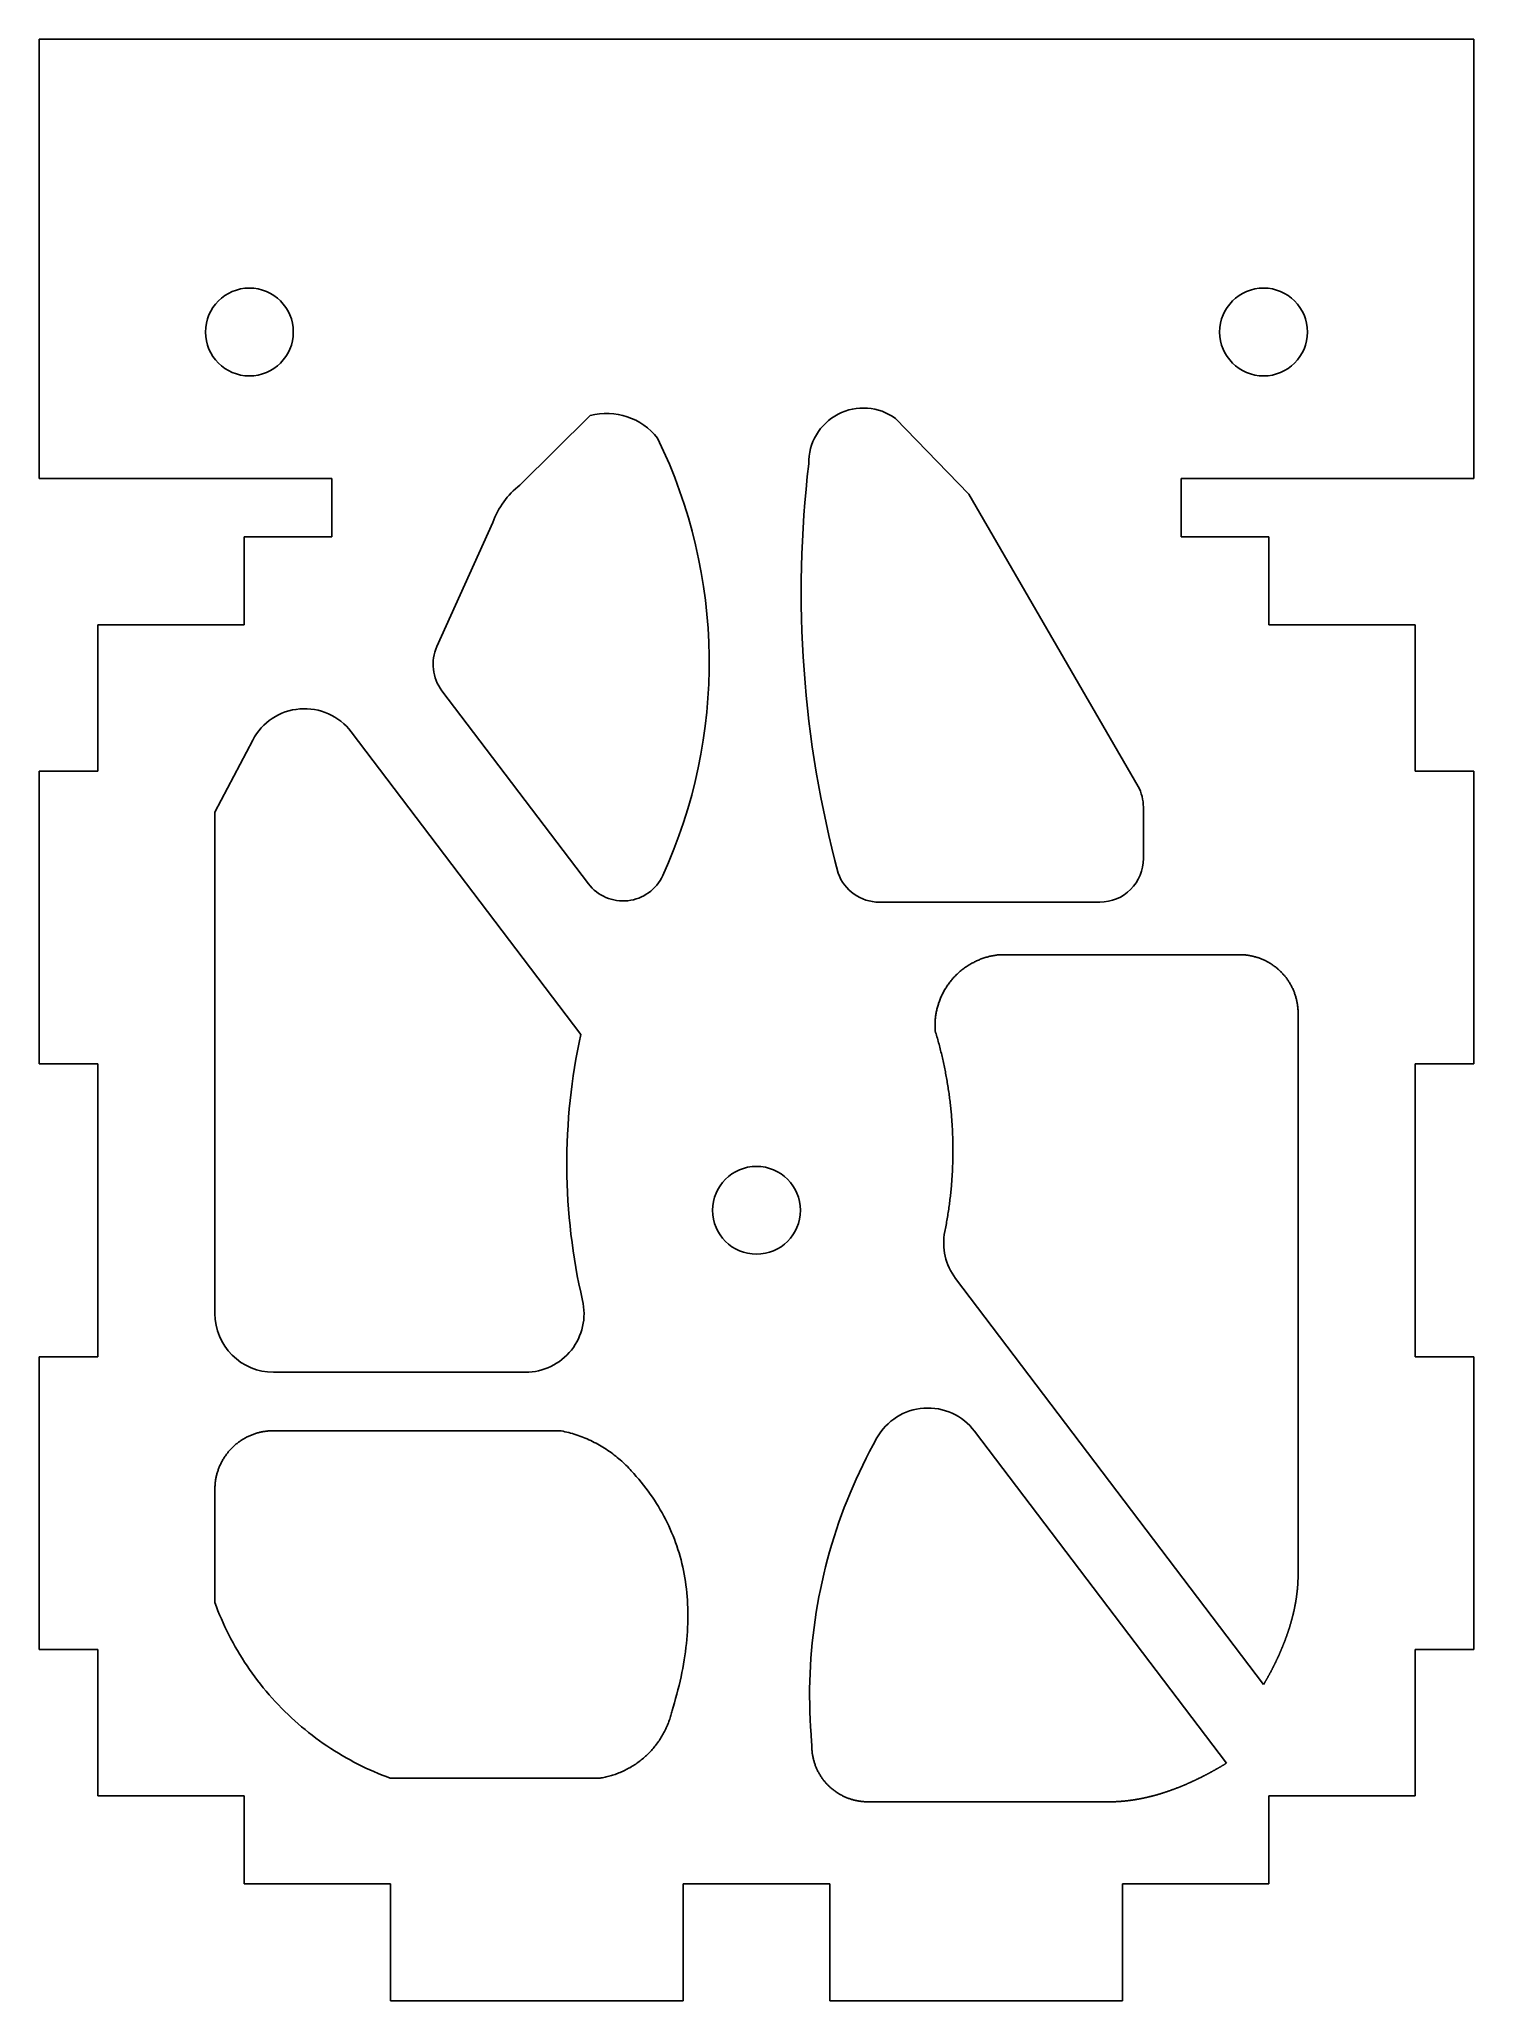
# Model space of a CAD drawing. Header units: inches. Extents: x 391.1 to 440.1, y 256.9 to 323.9.
import ezdxf

# ---------------------------------------------------------------- set-up
doc = ezdxf.new("R2010")
doc.units = ezdxf.units.IN
doc.header["$MEASUREMENT"] = 0

msp = doc.modelspace()

# ---------------------------------------------------------------- linework, layer by layer
for p, q in [((391.143, 308.911), (391.143, 323.911)), ((391.143, 308.911), (391.143, 323.911)), ((391.143, 323.911), (440.143, 323.911)), ((440.143, 308.911), (440.143, 323.911)), ((401.143, 308.911), (391.143, 308.911)), ((401.143, 308.911), (401.143, 306.911)), ((430.143, 308.911), (440.143, 308.911)), ((430.143, 308.911), (430.143, 306.911)), ((401.143, 306.911), (398.143, 306.911)), ((398.143, 306.911), (398.143, 303.911)), ((430.143, 306.911), (433.143, 306.911)), ((433.143, 303.911), (433.143, 306.911)), ((398.143, 303.911), (393.143, 303.911)), ((393.143, 303.911), (393.143, 298.911)), ((438.143, 303.911), (433.143, 303.911)), ((438.143, 298.911), (438.143, 303.911)), ((391.143, 288.911), (391.143, 298.911)), ((393.143, 298.911), (391.143, 298.911)), ((391.143, 298.911), (391.143, 288.911)), ((440.143, 298.911), (438.143, 298.911)), ((440.143, 288.911), (440.143, 298.911)), ((391.143, 288.911), (393.143, 288.911)), ((393.143, 288.911), (393.143, 278.911)), ((438.143, 278.911), (438.143, 288.911)), ((438.143, 288.911), (440.143, 288.911)), ((422.444, 281.583), (432.966, 267.715)), ((391.143, 268.911), (391.143, 278.911)), ((393.143, 278.911), (391.143, 278.911)), ((391.143, 278.911), (391.143, 268.911)), ((440.143, 278.911), (438.143, 278.911)), ((440.143, 268.911), (440.143, 278.911)), ((423.093, 276.365), (431.696, 265.027)), ((391.143, 268.911), (393.143, 268.911)), ((393.143, 268.911), (393.143, 263.911)), ((438.143, 263.911), (438.143, 268.911)), ((438.143, 268.911), (440.143, 268.911)), ((393.143, 263.911), (398.143, 263.911)), ((398.143, 263.911), (398.143, 260.911)), ((433.143, 260.911), (433.143, 263.911)), ((433.143, 263.911), (438.143, 263.911)), ((398.143, 260.911), (403.143, 260.911)), ((403.143, 260.911), (403.143, 256.911)), ((413.143, 256.911), (413.143, 260.911)), ((413.143, 260.911), (418.143, 260.911)), ((418.143, 260.911), (418.143, 256.911)), ((428.143, 256.911), (428.143, 260.911)), ((428.143, 260.911), (433.143, 260.911)), ((403.143, 256.911), (413.143, 256.911)), ((418.143, 256.911), (428.143, 256.911))]:
    msp.add_line(p, q)
for points in [[(404.727, 303.169), (406.634, 307.405, -0.14107), (407.564, 308.684), (409.963, 311.059, -0.299956), (412.263, 310.287, -0.224333), (412.44, 295.345, -0.566928), (409.901, 295.065), (404.898, 301.658, -0.274639)], [(427.37, 294.436, 0.414214), (428.858, 295.925), (428.858, 297.684, 0.124665), (428.679, 298.392), (422.899, 308.374), (420.391, 310.957, 0.620904), (417.428, 309.41, 0.09486), (418.432, 295.429, 0.317918), (419.836, 294.436)]]:
    msp.add_lwpolyline(points, format="xyb", close=True)
msp.add_lwpolyline([(409.64, 289.921, 0.111225), (409.7, 280.834, -0.482738), (407.752, 278.381), (399.143, 278.381, -0.414214), (397.143, 280.381), (397.143, 297.511), (398.437, 299.974, -0.549131), (401.801, 300.253), (409.64, 289.921)], format="xyb")
for points in [[(421.747, 290.04, 0), (421.745, 290.072, 0), (421.743, 290.104, 0), (421.742, 290.137, 0), (421.741, 290.169, 0), (421.741, 290.202, 0), (421.741, 290.235, 0), (421.741, 290.268, 0), (421.742, 290.301, 0), (421.744, 290.335, 0), (421.745, 290.368, 0), (421.748, 290.402, 0), (421.751, 290.436, 0), (421.754, 290.47, 0), (421.758, 290.504, 0), (421.762, 290.538, 0), (421.767, 290.572, 0), (421.772, 290.607, 0), (421.778, 290.641, 0), (421.784, 290.675, 0), (421.791, 290.71, 0), (421.798, 290.744, 0), (421.806, 290.778, 0), (421.815, 290.813, 0), (421.824, 290.847, 0), (421.833, 290.882, 0), (421.843, 290.916, 0), (421.854, 290.95, 0), (421.865, 290.985, 0), (421.877, 291.019, 0), (421.889, 291.053, 0), (421.902, 291.087, 0), (421.915, 291.121, 0), (421.929, 291.155, 0), (421.943, 291.188, 0), (421.958, 291.222, 0), (421.973, 291.255, 0), (421.989, 291.288, 0), (422.006, 291.321, 0), (422.023, 291.354, 0), (422.04, 291.387, 0), (422.058, 291.419, 0), (422.077, 291.451, 0), (422.096, 291.483, 0), (422.116, 291.515, 0), (422.136, 291.546, 0), (422.156, 291.577, 0), (422.177, 291.608, 0), (422.199, 291.639, 0), (422.221, 291.669, 0), (422.244, 291.699, 0), (422.267, 291.728, 0), (422.29, 291.757, 0), (422.314, 291.786, 0), (422.338, 291.815, 0), (422.363, 291.843, 0), (422.388, 291.87, 0), (422.414, 291.898, 0), (422.44, 291.925, 0), (422.466, 291.951, 0), (422.493, 291.977, 0), (422.52, 292.003, 0), (422.548, 292.028, 0), (422.576, 292.052, 0), (422.604, 292.077, 0), (422.633, 292.1, 0), (422.662, 292.124, 0), (422.691, 292.146, 0), (422.72, 292.169, 0), (422.75, 292.191, 0), (422.78, 292.212, 0), (422.81, 292.233, 0), (422.841, 292.253, 0), (422.872, 292.273, 0), (422.903, 292.292, 0), (422.934, 292.311, 0), (422.965, 292.33, 0), (422.997, 292.347, 0), (423.029, 292.365, 0), (423.061, 292.381, 0), (423.093, 292.398, 0), (423.125, 292.413, 0), (423.158, 292.428, 0), (423.19, 292.443, 0), (423.223, 292.457, 0), (423.255, 292.471, 0), (423.288, 292.484, 0), (423.321, 292.497, 0), (423.354, 292.509, 0), (423.387, 292.52, 0), (423.42, 292.531, 0), (423.453, 292.542, 0), (423.486, 292.552, 0), (423.519, 292.561, 0), (423.551, 292.57, 0), (423.584, 292.579, 0), (423.617, 292.587, 0), (423.65, 292.594, 0), (423.683, 292.601, 0), (423.716, 292.608, 0), (423.748, 292.614, 0), (423.781, 292.619, 0), (423.814, 292.624, 0), (423.846, 292.629, 0), (423.878, 292.633, 0), (423.91, 292.637, 0), (423.943, 292.64, 0), (424.015, 292.642, 0), (424.134, 292.642, 0), (424.254, 292.642, 0), (424.373, 292.642, 0), (424.493, 292.642, 0), (424.612, 292.642, 0), (424.731, 292.642, 0), (424.851, 292.642, 0), (424.97, 292.642, 0), (425.09, 292.642, 0), (425.209, 292.642, 0), (425.329, 292.642, 0), (425.448, 292.642, 0), (425.567, 292.642, 0), (425.687, 292.642, 0), (425.806, 292.642, 0), (425.926, 292.642, 0), (426.045, 292.642, 0), (426.165, 292.642, 0), (426.284, 292.642, 0), (426.403, 292.642, 0), (426.523, 292.642, 0), (426.642, 292.642, 0), (426.762, 292.642, 0), (426.881, 292.642, 0), (427.001, 292.642, 0), (427.12, 292.642, 0), (427.239, 292.642, 0), (427.359, 292.642, 0), (427.478, 292.642, 0), (427.598, 292.642, 0), (427.717, 292.642, 0), (427.837, 292.642, 0), (427.956, 292.642, 0), (428.076, 292.642, 0), (428.195, 292.642, 0), (428.314, 292.642, 0), (428.434, 292.642, 0), (428.553, 292.642, 0), (428.673, 292.642, 0), (428.792, 292.642, 0), (428.912, 292.642, 0), (429.031, 292.642, 0), (429.15, 292.642, 0), (429.27, 292.642, 0), (429.389, 292.642, 0), (429.509, 292.642, 0), (429.628, 292.642, 0), (429.748, 292.642, 0), (429.867, 292.642, 0), (429.986, 292.642, 0), (430.106, 292.642, 0), (430.225, 292.642, 0), (430.345, 292.642, 0), (430.464, 292.642, 0), (430.584, 292.642, 0), (430.703, 292.642, 0), (430.822, 292.642, 0), (430.942, 292.642, 0), (431.061, 292.642, 0), (431.181, 292.642, 0), (431.3, 292.642, 0), (431.42, 292.642, 0), (431.539, 292.642, 0), (431.659, 292.642, 0), (431.778, 292.642, 0), (431.897, 292.642, 0), (432.017, 292.642, 0), (432.136, 292.642, 0), (432.17, 292.642, 0), (432.198, 292.641, 0), (432.227, 292.64, 0), (432.255, 292.639, 0), (432.284, 292.637, 0), (432.313, 292.635, 0), (432.342, 292.632, 0), (432.37, 292.629, 0), (432.399, 292.625, 0), (432.428, 292.621, 0), (432.457, 292.617, 0), (432.486, 292.612, 0), (432.514, 292.607, 0), (432.543, 292.601, 0), (432.572, 292.595, 0), (432.601, 292.589, 0), (432.629, 292.582, 0), (432.658, 292.574, 0), (432.686, 292.567, 0), (432.714, 292.558, 0), (432.743, 292.55, 0), (432.771, 292.541, 0), (432.799, 292.531, 0), (432.826, 292.521, 0), (432.854, 292.511, 0), (432.882, 292.5, 0), (432.909, 292.489, 0), (432.936, 292.478, 0), (432.963, 292.466, 0), (432.99, 292.453, 0), (433.017, 292.441, 0), (433.043, 292.428, 0), (433.07, 292.414, 0), (433.096, 292.4, 0), (433.122, 292.386, 0), (433.147, 292.371, 0), (433.172, 292.356, 0), (433.198, 292.341, 0), (433.222, 292.325, 0), (433.247, 292.309, 0), (433.271, 292.293, 0), (433.295, 292.276, 0), (433.319, 292.259, 0), (433.342, 292.242, 0), (433.366, 292.224, 0), (433.388, 292.206, 0), (433.411, 292.188, 0), (433.433, 292.17, 0), (433.455, 292.151, 0), (433.477, 292.132, 0), (433.498, 292.113, 0), (433.519, 292.093, 0), (433.539, 292.073, 0), (433.56, 292.053, 0), (433.58, 292.033, 0), (433.599, 292.012, 0), (433.619, 291.991, 0), (433.638, 291.97, 0), (433.657, 291.948, 0), (433.676, 291.926, 0), (433.694, 291.904, 0), (433.712, 291.881, 0), (433.73, 291.858, 0), (433.748, 291.835, 0), (433.765, 291.812, 0), (433.782, 291.788, 0), (433.798, 291.764, 0), (433.814, 291.739, 0), (433.83, 291.715, 0), (433.846, 291.69, 0), (433.861, 291.665, 0), (433.876, 291.639, 0), (433.891, 291.614, 0), (433.905, 291.588, 0), (433.918, 291.562, 0), (433.932, 291.535, 0), (433.945, 291.509, 0), (433.957, 291.482, 0), (433.97, 291.455, 0), (433.982, 291.428, 0), (433.993, 291.401, 0), (434.004, 291.373, 0), (434.015, 291.346, 0), (434.025, 291.318, 0), (434.035, 291.29, 0), (434.044, 291.262, 0), (434.053, 291.234, 0), (434.061, 291.206, 0), (434.07, 291.178, 0), (434.077, 291.149, 0), (434.084, 291.121, 0), (434.091, 291.092, 0), (434.098, 291.063, 0), (434.104, 291.035, 0), (434.109, 291.006, 0), (434.114, 290.977, 0), (434.119, 290.948, 0), (434.123, 290.92, 0), (434.127, 290.891, 0), (434.13, 290.862, 0), (434.133, 290.833, 0), (434.136, 290.804, 0), (434.138, 290.776, 0), (434.14, 290.747, 0), (434.141, 290.718, 0), (434.142, 290.69, 0), (434.143, 290.661, 0), (434.143, 290.55, 0), (434.143, 290.271, 0), (434.143, 289.991, 0), (434.143, 289.711, 0), (434.143, 289.432, 0), (434.143, 289.152, 0), (434.143, 288.872, 0), (434.143, 288.593, 0), (434.143, 288.313, 0), (434.143, 288.033, 0), (434.143, 287.753, 0), (434.143, 287.474, 0), (434.143, 287.194, 0), (434.143, 286.914, 0), (434.143, 286.635, 0), (434.143, 286.355, 0), (434.143, 286.075, 0), (434.143, 285.795, 0), (434.143, 285.516, 0), (434.143, 285.236, 0), (434.143, 284.956, 0), (434.143, 284.677, 0), (434.143, 284.397, 0), (434.143, 284.117, 0), (434.143, 283.838, 0), (434.143, 283.558, 0), (434.143, 283.278, 0), (434.143, 282.998, 0), (434.143, 282.719, 0), (434.143, 282.439, 0), (434.143, 282.159, 0), (434.143, 281.88, 0), (434.143, 281.6, 0), (434.143, 281.32, 0), (434.143, 281.04, 0), (434.143, 280.761, 0), (434.143, 280.481, 0), (434.143, 280.201, 0), (434.143, 279.922, 0), (434.143, 279.642, 0), (434.143, 279.362, 0), (434.143, 279.083, 0), (434.143, 278.803, 0), (434.143, 278.523, 0), (434.143, 278.243, 0), (434.143, 277.964, 0), (434.143, 277.684, 0), (434.143, 277.404, 0), (434.143, 277.125, 0), (434.143, 276.845, 0), (434.143, 276.565, 0), (434.143, 276.285, 0), (434.143, 276.006, 0), (434.143, 275.726, 0), (434.143, 275.446, 0), (434.143, 275.167, 0), (434.143, 274.887, 0), (434.143, 274.607, 0), (434.143, 274.328, 0), (434.143, 274.048, 0), (434.143, 273.768, 0), (434.143, 273.488, 0), (434.143, 273.209, 0), (434.143, 272.929, 0), (434.143, 272.649, 0), (434.143, 272.37, 0), (434.143, 272.09, 0), (434.143, 271.81, 0), (434.143, 271.53, 0), (434.143, 271.466, 0), (434.143, 271.452, 0), (434.142, 271.437, 0), (434.142, 271.423, 0), (434.142, 271.408, 0), (434.142, 271.393, 0), (434.142, 271.379, 0), (434.141, 271.364, 0), (434.141, 271.35, 0), (434.141, 271.335, 0), (434.14, 271.32, 0), (434.14, 271.306, 0), (434.139, 271.291, 0), (434.139, 271.277, 0), (434.138, 271.262, 0), (434.137, 271.247, 0), (434.137, 271.233, 0), (434.136, 271.218, 0), (434.135, 271.204, 0), (434.135, 271.189, 0), (434.134, 271.175, 0), (434.133, 271.16, 0), (434.132, 271.145, 0), (434.131, 271.131, 0), (434.13, 271.116, 0), (434.129, 271.102, 0), (434.128, 271.087, 0), (434.127, 271.073, 0), (434.126, 271.058, 0), (434.125, 271.043, 0), (434.123, 271.029, 0), (434.122, 271.014, 0), (434.121, 271, 0), (434.119, 270.985, 0), (434.118, 270.971, 0), (434.117, 270.956, 0), (434.115, 270.941, 0), (434.114, 270.927, 0), (434.112, 270.912, 0), (434.111, 270.898, 0), (434.109, 270.883, 0), (434.107, 270.869, 0), (434.106, 270.854, 0), (434.104, 270.84, 0), (434.102, 270.825, 0), (434.101, 270.81, 0), (434.099, 270.796, 0), (434.097, 270.781, 0), (434.095, 270.767, 0), (434.093, 270.752, 0), (434.091, 270.738, 0), (434.089, 270.723, 0), (434.087, 270.709, 0), (434.085, 270.694, 0), (434.083, 270.68, 0), (434.081, 270.665, 0), (434.079, 270.651, 0), (434.076, 270.636, 0), (434.074, 270.622, 0), (434.072, 270.607, 0), (434.069, 270.593, 0), (434.067, 270.578, 0), (434.065, 270.564, 0), (434.062, 270.549, 0), (434.06, 270.535, 0), (434.057, 270.52, 0), (434.055, 270.506, 0), (434.052, 270.491, 0), (434.05, 270.477, 0), (434.047, 270.462, 0), (434.044, 270.448, 0), (434.042, 270.433, 0), (434.039, 270.419, 0), (434.036, 270.405, 0), (434.033, 270.39, 0), (434.03, 270.376, 0), (434.027, 270.361, 0), (434.025, 270.347, 0), (434.022, 270.332, 0), (434.019, 270.318, 0), (434.016, 270.304, 0), (434.013, 270.289, 0), (434.01, 270.275, 0), (434.006, 270.26, 0), (434.003, 270.246, 0), (434, 270.231, 0), (433.997, 270.217, 0), (433.994, 270.203, 0), (433.99, 270.188, 0), (433.987, 270.174, 0), (433.984, 270.16, 0), (433.98, 270.145, 0), (433.977, 270.131, 0), (433.973, 270.116, 0), (433.97, 270.102, 0), (433.966, 270.088, 0), (433.963, 270.073, 0), (433.959, 270.059, 0), (433.956, 270.045, 0), (433.952, 270.03, 0), (433.949, 270.016, 0), (433.945, 270.002, 0), (433.941, 269.987, 0), (433.937, 269.973, 0), (433.934, 269.959, 0), (433.93, 269.945, 0), (433.926, 269.93, 0), (433.922, 269.916, 0), (433.918, 269.902, 0), (433.914, 269.887, 0), (433.91, 269.873, 0), (433.906, 269.859, 0), (433.902, 269.845, 0), (433.898, 269.83, 0), (433.894, 269.816, 0), (433.89, 269.802, 0), (433.886, 269.788, 0), (433.882, 269.773, 0), (433.877, 269.759, 0), (433.873, 269.745, 0), (433.869, 269.731, 0), (433.865, 269.716, 0), (433.86, 269.702, 0), (433.856, 269.688, 0), (433.852, 269.674, 0), (433.847, 269.66, 0), (433.843, 269.646, 0), (433.838, 269.631, 0), (433.834, 269.617, 0), (433.829, 269.603, 0), (433.825, 269.589, 0), (433.82, 269.575, 0), (433.815, 269.561, 0), (433.811, 269.547, 0), (433.806, 269.532, 0), (433.801, 269.518, 0), (433.797, 269.504, 0), (433.792, 269.49, 0), (433.787, 269.476, 0), (433.782, 269.462, 0), (433.778, 269.448, 0), (433.773, 269.434, 0), (433.768, 269.42, 0), (433.763, 269.406, 0), (433.758, 269.392, 0), (433.753, 269.378, 0), (433.748, 269.364, 0), (433.743, 269.35, 0), (433.738, 269.336, 0), (433.733, 269.322, 0), (433.728, 269.308, 0), (433.723, 269.294, 0), (433.717, 269.28, 0), (433.712, 269.266, 0), (433.707, 269.252, 0), (433.702, 269.238, 0), (433.697, 269.224, 0), (433.691, 269.21, 0), (433.686, 269.196, 0), (433.681, 269.182, 0), (433.675, 269.168, 0), (433.67, 269.154, 0), (433.665, 269.14, 0), (433.659, 269.126, 0), (433.654, 269.112, 0), (433.648, 269.099, 0), (433.643, 269.085, 0), (433.637, 269.071, 0), (433.632, 269.057, 0), (433.626, 269.043, 0), (433.62, 269.029, 0), (433.615, 269.016, 0), (433.609, 269.002, 0), (433.604, 268.988, 0), (433.598, 268.974, 0), (433.592, 268.96, 0), (433.586, 268.947, 0), (433.581, 268.933, 0), (433.575, 268.919, 0), (433.569, 268.905, 0), (433.563, 268.892, 0), (433.557, 268.878, 0), (433.551, 268.864, 0), (433.546, 268.85, 0), (433.54, 268.837, 0), (433.534, 268.823, 0), (433.528, 268.809, 0), (433.522, 268.796, 0), (433.516, 268.782, 0), (433.51, 268.768, 0), (433.504, 268.755, 0), (433.497, 268.741, 0), (433.491, 268.727, 0), (433.485, 268.714, 0), (433.479, 268.7, 0), (433.473, 268.687, 0), (433.467, 268.673, 0), (433.461, 268.659, 0), (433.454, 268.646, 0), (433.448, 268.632, 0), (433.442, 268.619, 0), (433.435, 268.605, 0), (433.429, 268.592, 0), (433.423, 268.578, 0), (433.416, 268.565, 0), (433.41, 268.551, 0), (433.404, 268.538, 0), (433.397, 268.524, 0), (433.391, 268.511, 0), (433.384, 268.497, 0), (433.378, 268.484, 0), (433.371, 268.471, 0), (433.365, 268.457, 0), (433.358, 268.444, 0), (433.352, 268.43, 0), (433.345, 268.417, 0), (433.339, 268.404, 0), (433.332, 268.39, 0), (433.325, 268.377, 0), (433.319, 268.364, 0), (433.312, 268.35, 0), (433.305, 268.337, 0), (433.299, 268.324, 0), (433.292, 268.31, 0), (433.285, 268.297, 0), (433.278, 268.284, 0), (433.271, 268.271, 0), (433.265, 268.257, 0), (433.258, 268.244, 0), (433.251, 268.231, 0), (433.244, 268.218, 0), (433.237, 268.205, 0), (433.23, 268.191, 0), (433.223, 268.178, 0), (433.217, 268.165, 0), (433.21, 268.152, 0), (433.203, 268.139, 0), (433.196, 268.126, 0), (433.189, 268.113, 0), (433.182, 268.099, 0), (433.175, 268.086, 0), (433.168, 268.073, 0), (433.16, 268.06, 0), (433.153, 268.047, 0), (433.146, 268.034, 0), (433.139, 268.021, 0), (433.132, 268.008, 0), (433.125, 267.995, 0), (433.118, 267.982, 0), (433.11, 267.969, 0), (433.103, 267.956, 0), (433.096, 267.943, 0), (433.089, 267.93, 0), (433.082, 267.918, 0), (433.074, 267.905, 0), (433.067, 267.892, 0), (433.06, 267.879, 0), (433.052, 267.866, 0), (433.045, 267.853, 0), (433.038, 267.84, 0), (433.03, 267.828, 0), (433.023, 267.815, 0), (433.016, 267.802, 0), (433.008, 267.789, 0), (433.001, 267.776, 0), (432.993, 267.764, 0), (432.986, 267.751, 0), (432.966, 267.715, 0)], [(422.076, 283.187, 0), (422.087, 283.241, 0), (422.098, 283.295, 0), (422.108, 283.35, 0), (422.118, 283.404, 0), (422.128, 283.458, 0), (422.138, 283.513, 0), (422.147, 283.567, 0), (422.157, 283.622, 0), (422.166, 283.676, 0), (422.175, 283.731, 0), (422.183, 283.786, 0), (422.192, 283.84, 0), (422.2, 283.895, 0), (422.208, 283.95, 0), (422.216, 284.005, 0), (422.223, 284.059, 0), (422.231, 284.114, 0), (422.238, 284.169, 0), (422.245, 284.224, 0), (422.252, 284.279, 0), (422.258, 284.334, 0), (422.264, 284.389, 0), (422.271, 284.444, 0), (422.276, 284.499, 0), (422.282, 284.554, 0), (422.287, 284.609, 0), (422.293, 284.664, 0), (422.298, 284.719, 0), (422.302, 284.774, 0), (422.307, 284.829, 0), (422.311, 284.884, 0), (422.315, 284.939, 0), (422.319, 284.995, 0), (422.323, 285.05, 0), (422.327, 285.105, 0), (422.33, 285.16, 0), (422.333, 285.215, 0), (422.336, 285.27, 0), (422.338, 285.326, 0), (422.341, 285.381, 0), (422.343, 285.436, 0), (422.345, 285.491, 0), (422.346, 285.546, 0), (422.348, 285.601, 0), (422.349, 285.656, 0), (422.35, 285.712, 0), (422.351, 285.767, 0), (422.352, 285.822, 0), (422.352, 285.877, 0), (422.353, 285.932, 0), (422.353, 285.987, 0), (422.352, 286.042, 0), (422.352, 286.097, 0), (422.351, 286.152, 0), (422.35, 286.207, 0), (422.349, 286.262, 0), (422.348, 286.317, 0), (422.347, 286.372, 0), (422.345, 286.427, 0), (422.343, 286.482, 0), (422.341, 286.537, 0), (422.338, 286.592, 0), (422.336, 286.646, 0), (422.333, 286.701, 0), (422.33, 286.756, 0), (422.327, 286.811, 0), (422.323, 286.865, 0), (422.32, 286.92, 0), (422.316, 286.975, 0), (422.312, 287.029, 0), (422.308, 287.084, 0), (422.303, 287.138, 0), (422.298, 287.193, 0), (422.293, 287.247, 0), (422.288, 287.301, 0), (422.283, 287.356, 0), (422.278, 287.41, 0), (422.272, 287.464, 0), (422.266, 287.518, 0), (422.26, 287.572, 0), (422.253, 287.626, 0), (422.247, 287.68, 0), (422.24, 287.734, 0), (422.233, 287.788, 0), (422.226, 287.842, 0), (422.219, 287.896, 0), (422.211, 287.95, 0), (422.203, 288.003, 0), (422.195, 288.057, 0), (422.187, 288.111, 0), (422.179, 288.164, 0), (422.17, 288.218, 0), (422.161, 288.271, 0), (422.152, 288.324, 0), (422.143, 288.377, 0), (422.134, 288.431, 0), (422.124, 288.484, 0), (422.114, 288.537, 0), (422.104, 288.59, 0), (422.094, 288.643, 0), (422.084, 288.695, 0), (422.073, 288.748, 0), (422.062, 288.801, 0), (422.051, 288.853, 0), (422.04, 288.906, 0), (422.029, 288.958, 0), (422.017, 289.011, 0), (422.006, 289.063, 0), (421.994, 289.115, 0), (421.982, 289.167, 0), (421.969, 289.219, 0), (421.957, 289.271, 0), (421.944, 289.323, 0), (421.931, 289.375, 0), (421.918, 289.427, 0), (421.905, 289.478, 0), (421.891, 289.53, 0), (421.878, 289.581, 0), (421.864, 289.633, 0), (421.85, 289.684, 0), (421.836, 289.735, 0), (421.822, 289.786, 0), (421.807, 289.837, 0), (421.792, 289.888, 0), (421.777, 289.939, 0), (421.762, 289.989, 0), (421.747, 290.04, 0)], [(397.143, 270.512, 0), (397.195, 270.372, 0), (397.249, 270.233, 0), (397.305, 270.094, 0), (397.364, 269.956, 0), (397.425, 269.818, 0), (397.488, 269.681, 0), (397.554, 269.544, 0), (397.621, 269.408, 0), (397.691, 269.273, 0), (397.763, 269.138, 0), (397.838, 269.005, 0), (397.914, 268.872, 0), (397.993, 268.74, 0), (398.074, 268.609, 0), (398.157, 268.479, 0), (398.242, 268.35, 0), (398.329, 268.222, 0), (398.418, 268.096, 0), (398.51, 267.971, 0), (398.603, 267.847, 0), (398.698, 267.724, 0), (398.796, 267.603, 0), (398.895, 267.483, 0), (398.996, 267.364, 0), (399.099, 267.248, 0), (399.204, 267.132, 0), (399.311, 267.019, 0), (399.419, 266.907, 0), (399.53, 266.796, 0), (399.641, 266.688, 0), (399.755, 266.581, 0), (399.87, 266.476, 0), (399.987, 266.373, 0), (400.105, 266.271, 0), (400.225, 266.172, 0), (400.346, 266.074, 0), (400.469, 265.979, 0), (400.593, 265.885, 0), (400.718, 265.794, 0), (400.844, 265.704, 0), (400.972, 265.617, 0), (401.101, 265.532, 0), (401.231, 265.449, 0), (401.361, 265.368, 0), (401.493, 265.289, 0), (401.626, 265.212, 0), (401.76, 265.138, 0), (401.894, 265.066, 0), (402.029, 264.995, 0), (402.165, 264.928, 0), (402.302, 264.862, 0), (402.439, 264.799, 0), (402.577, 264.738, 0), (402.715, 264.679, 0), (402.854, 264.622, 0), (402.993, 264.568, 0), (403.133, 264.515, 0), (403.244, 264.512, 0), (403.353, 264.512, 0), (403.462, 264.512, 0), (403.571, 264.512, 0), (403.68, 264.512, 0), (403.789, 264.512, 0), (403.898, 264.512, 0), (404.007, 264.512, 0), (404.116, 264.512, 0), (404.225, 264.512, 0), (404.334, 264.512, 0), (404.443, 264.512, 0), (404.552, 264.512, 0), (404.661, 264.512, 0), (404.77, 264.512, 0), (404.879, 264.512, 0), (404.988, 264.512, 0), (405.097, 264.512, 0), (405.206, 264.512, 0), (405.315, 264.512, 0), (405.424, 264.512, 0), (405.533, 264.512, 0), (405.642, 264.512, 0), (405.751, 264.512, 0), (405.86, 264.512, 0), (405.969, 264.512, 0), (406.078, 264.512, 0), (406.187, 264.512, 0), (406.296, 264.512, 0), (406.405, 264.512, 0), (406.514, 264.512, 0), (406.623, 264.512, 0), (406.732, 264.512, 0), (406.841, 264.512, 0), (406.95, 264.512, 0), (407.059, 264.512, 0), (407.168, 264.512, 0), (407.277, 264.512, 0), (407.386, 264.512, 0), (407.495, 264.512, 0), (407.604, 264.512, 0), (407.713, 264.512, 0), (407.822, 264.512, 0), (407.931, 264.512, 0), (408.04, 264.512, 0), (408.149, 264.512, 0), (408.259, 264.512, 0), (408.368, 264.512, 0), (408.477, 264.512, 0), (408.586, 264.512, 0), (408.695, 264.512, 0), (408.804, 264.512, 0), (408.913, 264.512, 0), (409.022, 264.512, 0), (409.131, 264.512, 0), (409.24, 264.512, 0), (409.349, 264.512, 0), (409.458, 264.512, 0), (409.567, 264.512, 0), (409.676, 264.512, 0), (409.785, 264.512, 0), (409.894, 264.512, 0), (410.003, 264.512, 0), (410.112, 264.512, 0), (410.221, 264.512, 0), (410.298, 264.515, 0), (410.341, 264.522, 0), (410.384, 264.53, 0), (410.427, 264.538, 0), (410.47, 264.547, 0), (410.513, 264.557, 0), (410.556, 264.568, 0), (410.599, 264.579, 0), (410.642, 264.591, 0), (410.685, 264.603, 0), (410.728, 264.616, 0), (410.771, 264.63, 0), (410.814, 264.645, 0), (410.857, 264.66, 0), (410.899, 264.676, 0), (410.942, 264.692, 0), (410.984, 264.71, 0), (411.026, 264.728, 0), (411.069, 264.747, 0), (411.111, 264.766, 0), (411.152, 264.786, 0), (411.194, 264.807, 0), (411.235, 264.828, 0), (411.276, 264.851, 0), (411.317, 264.873, 0), (411.357, 264.897, 0), (411.397, 264.921, 0), (411.437, 264.946, 0), (411.477, 264.971, 0), (411.516, 264.998, 0), (411.555, 265.024, 0), (411.593, 265.052, 0), (411.631, 265.08, 0), (411.669, 265.108, 0), (411.706, 265.138, 0), (411.742, 265.168, 0), (411.779, 265.198, 0), (411.814, 265.229, 0), (411.85, 265.261, 0), (411.885, 265.293, 0), (411.919, 265.326, 0), (411.953, 265.359, 0), (411.986, 265.393, 0), (412.019, 265.427, 0), (412.051, 265.462, 0), (412.082, 265.497, 0), (412.113, 265.533, 0), (412.144, 265.569, 0), (412.173, 265.605, 0), (412.203, 265.642, 0), (412.231, 265.68, 0), (412.259, 265.718, 0), (412.286, 265.756, 0), (412.313, 265.794, 0), (412.339, 265.833, 0), (412.364, 265.873, 0), (412.389, 265.912, 0), (412.413, 265.952, 0), (412.436, 265.992, 0), (412.459, 266.032, 0), (412.481, 266.073, 0), (412.502, 266.114, 0), (412.523, 266.155, 0), (412.543, 266.196, 0), (412.562, 266.237, 0), (412.581, 266.279, 0), (412.599, 266.321, 0), (412.616, 266.363, 0), (412.632, 266.405, 0), (412.648, 266.447, 0), (412.663, 266.489, 0), (412.678, 266.531, 0), (412.692, 266.573, 0), (412.705, 266.616, 0), (412.717, 266.658, 0), (412.729, 266.7, 0), (412.74, 266.743, 0), (412.751, 266.785, 0), (412.76, 266.827, 0), (412.792, 266.935, 0), (412.837, 267.086, 0), (412.88, 267.237, 0), (412.921, 267.386, 0), (412.96, 267.535, 0), (412.997, 267.683, 0), (413.032, 267.829, 0), (413.064, 267.976, 0), (413.094, 268.121, 0), (413.123, 268.265, 0), (413.149, 268.409, 0), (413.173, 268.552, 0), (413.195, 268.693, 0), (413.215, 268.835, 0), (413.233, 268.975, 0), (413.249, 269.114, 0), (413.262, 269.253, 0), (413.274, 269.39, 0), (413.283, 269.527, 0), (413.291, 269.663, 0), (413.296, 269.799, 0), (413.299, 269.933, 0), (413.3, 270.067, 0), (413.299, 270.199, 0), (413.296, 270.331, 0), (413.291, 270.462, 0), (413.283, 270.592, 0), (413.274, 270.722, 0), (413.262, 270.85, 0), (413.249, 270.978, 0), (413.233, 271.105, 0), (413.215, 271.231, 0), (413.195, 271.356, 0), (413.173, 271.48, 0), (413.149, 271.604, 0), (413.123, 271.727, 0), (413.094, 271.848, 0), (413.064, 271.969, 0), (413.031, 272.09, 0), (412.997, 272.209, 0), (412.96, 272.327, 0), (412.921, 272.445, 0), (412.88, 272.562, 0), (412.837, 272.678, 0), (412.792, 272.793, 0), (412.745, 272.907, 0), (412.696, 273.021, 0), (412.644, 273.134, 0), (412.591, 273.245, 0), (412.535, 273.356, 0), (412.477, 273.466, 0), (412.418, 273.576, 0), (412.356, 273.684, 0), (412.292, 273.792, 0), (412.226, 273.899, 0), (412.157, 274.005, 0), (412.087, 274.11, 0), (412.015, 274.214, 0), (411.94, 274.317, 0), (411.864, 274.42, 0), (411.785, 274.522, 0), (411.704, 274.623, 0), (411.621, 274.723, 0), (411.536, 274.822, 0), (411.449, 274.921, 0), (411.367, 275.011, 0), (411.323, 275.06, 0), (411.278, 275.108, 0), (411.232, 275.155, 0), (411.185, 275.202, 0), (411.137, 275.248, 0), (411.089, 275.294, 0), (411.04, 275.339, 0), (410.99, 275.383, 0), (410.939, 275.427, 0), (410.888, 275.469, 0), (410.836, 275.512, 0), (410.783, 275.553, 0), (410.73, 275.593, 0), (410.675, 275.633, 0), (410.621, 275.672, 0), (410.565, 275.71, 0), (410.509, 275.748, 0), (410.453, 275.784, 0), (410.395, 275.82, 0), (410.338, 275.855, 0), (410.279, 275.888, 0), (410.22, 275.921, 0), (410.161, 275.953, 0), (410.101, 275.985, 0), (410.041, 276.015, 0), (409.98, 276.044, 0), (409.919, 276.072, 0), (409.858, 276.1, 0), (409.796, 276.126, 0), (409.734, 276.151, 0), (409.671, 276.176, 0), (409.609, 276.199, 0), (409.546, 276.222, 0), (409.482, 276.243, 0), (409.419, 276.263, 0), (409.355, 276.283, 0), (409.291, 276.301, 0), (409.227, 276.319, 0), (409.163, 276.335, 0), (409.099, 276.35, 0), (409.034, 276.365, 0), (408.97, 276.378, 0), (408.845, 276.382, 0), (408.695, 276.382, 0), (408.545, 276.382, 0), (408.395, 276.382, 0), (408.246, 276.382, 0), (408.096, 276.382, 0), (407.946, 276.382, 0), (407.796, 276.382, 0), (407.646, 276.382, 0), (407.496, 276.382, 0), (407.346, 276.382, 0), (407.196, 276.382, 0), (407.047, 276.382, 0), (406.897, 276.382, 0), (406.747, 276.382, 0), (406.597, 276.382, 0), (406.447, 276.382, 0), (406.297, 276.382, 0), (406.147, 276.382, 0), (405.998, 276.382, 0), (405.848, 276.382, 0), (405.698, 276.382, 0), (405.548, 276.382, 0), (405.398, 276.382, 0), (405.248, 276.382, 0), (405.098, 276.382, 0), (404.948, 276.382, 0), (404.799, 276.382, 0), (404.649, 276.382, 0), (404.499, 276.382, 0), (404.349, 276.382, 0), (404.199, 276.382, 0), (404.049, 276.382, 0), (403.899, 276.382, 0), (403.75, 276.382, 0), (403.6, 276.382, 0), (403.45, 276.382, 0), (403.3, 276.382, 0), (403.15, 276.382, 0), (403, 276.382, 0), (402.85, 276.382, 0), (402.7, 276.382, 0), (402.551, 276.382, 0), (402.401, 276.382, 0), (402.251, 276.382, 0), (402.101, 276.382, 0), (401.951, 276.382, 0), (401.801, 276.382, 0), (401.651, 276.382, 0), (401.502, 276.382, 0), (401.352, 276.382, 0), (401.202, 276.382, 0), (401.052, 276.382, 0), (400.902, 276.382, 0), (400.752, 276.382, 0), (400.602, 276.382, 0), (400.452, 276.382, 0), (400.303, 276.382, 0), (400.153, 276.382, 0), (400.003, 276.382, 0), (399.853, 276.382, 0), (399.703, 276.382, 0), (399.553, 276.382, 0), (399.403, 276.382, 0), (399.254, 276.382, 0), (399.135, 276.382, 0), (399.108, 276.382, 0), (399.08, 276.381, 0), (399.052, 276.38, 0), (399.024, 276.378, 0), (398.996, 276.376, 0), (398.968, 276.374, 0), (398.939, 276.371, 0), (398.911, 276.368, 0), (398.882, 276.365, 0), (398.853, 276.361, 0), (398.825, 276.356, 0), (398.796, 276.352, 0), (398.767, 276.346, 0), (398.738, 276.34, 0), (398.709, 276.334, 0), (398.68, 276.328, 0), (398.651, 276.32, 0), (398.622, 276.313, 0), (398.593, 276.305, 0), (398.564, 276.296, 0), (398.535, 276.287, 0), (398.506, 276.278, 0), (398.477, 276.268, 0), (398.448, 276.257, 0), (398.419, 276.246, 0), (398.39, 276.235, 0), (398.362, 276.223, 0), (398.333, 276.211, 0), (398.305, 276.198, 0), (398.276, 276.185, 0), (398.248, 276.171, 0), (398.22, 276.157, 0), (398.192, 276.142, 0), (398.165, 276.127, 0), (398.137, 276.111, 0), (398.11, 276.095, 0), (398.083, 276.078, 0), (398.056, 276.061, 0), (398.029, 276.043, 0), (398.003, 276.025, 0), (397.977, 276.007, 0), (397.951, 275.988, 0), (397.925, 275.969, 0), (397.9, 275.949, 0), (397.875, 275.929, 0), (397.85, 275.908, 0), (397.826, 275.887, 0), (397.802, 275.866, 0), (397.778, 275.844, 0), (397.755, 275.822, 0), (397.732, 275.799, 0), (397.709, 275.776, 0), (397.687, 275.753, 0), (397.665, 275.73, 0), (397.643, 275.706, 0), (397.622, 275.681, 0), (397.602, 275.657, 0), (397.581, 275.632, 0), (397.561, 275.606, 0), (397.542, 275.581, 0), (397.523, 275.555, 0), (397.504, 275.529, 0), (397.486, 275.503, 0), (397.469, 275.476, 0), (397.451, 275.449, 0), (397.435, 275.422, 0), (397.418, 275.395, 0), (397.402, 275.368, 0), (397.387, 275.34, 0), (397.372, 275.312, 0), (397.358, 275.284, 0), (397.344, 275.256, 0), (397.33, 275.228, 0), (397.317, 275.199, 0), (397.305, 275.171, 0), (397.293, 275.142, 0), (397.281, 275.114, 0), (397.27, 275.085, 0), (397.26, 275.056, 0), (397.25, 275.027, 0), (397.24, 274.998, 0), (397.231, 274.969, 0), (397.222, 274.94, 0), (397.214, 274.911, 0), (397.206, 274.882, 0), (397.199, 274.853, 0), (397.192, 274.824, 0), (397.186, 274.795, 0), (397.18, 274.766, 0), (397.174, 274.737, 0), (397.169, 274.708, 0), (397.165, 274.679, 0), (397.161, 274.651, 0), (397.157, 274.622, 0), (397.154, 274.594, 0), (397.151, 274.565, 0), (397.149, 274.537, 0), (397.147, 274.509, 0), (397.145, 274.48, 0), (397.144, 274.452, 0), (397.143, 274.425, 0), (397.143, 274.397, 0), (397.143, 274.355, 0), (397.143, 274.296, 0), (397.143, 274.237, 0), (397.143, 274.178, 0), (397.143, 274.119, 0), (397.143, 274.06, 0), (397.143, 274, 0), (397.143, 273.941, 0), (397.143, 273.882, 0), (397.143, 273.823, 0), (397.143, 273.764, 0), (397.143, 273.705, 0), (397.143, 273.646, 0), (397.143, 273.587, 0), (397.143, 273.527, 0), (397.143, 273.468, 0), (397.143, 273.409, 0), (397.143, 273.35, 0), (397.143, 273.291, 0), (397.143, 273.232, 0), (397.143, 273.173, 0), (397.143, 273.114, 0), (397.143, 273.054, 0), (397.143, 272.995, 0), (397.143, 272.936, 0), (397.143, 272.877, 0), (397.143, 272.818, 0), (397.143, 272.759, 0), (397.143, 272.7, 0), (397.143, 272.64, 0), (397.143, 272.581, 0), (397.143, 272.522, 0), (397.143, 272.463, 0), (397.143, 272.404, 0), (397.143, 272.345, 0), (397.143, 272.286, 0), (397.143, 272.227, 0), (397.143, 272.167, 0), (397.143, 272.108, 0), (397.143, 272.049, 0), (397.143, 271.99, 0), (397.143, 271.931, 0), (397.143, 271.872, 0), (397.143, 271.813, 0), (397.143, 271.754, 0), (397.143, 271.694, 0), (397.143, 271.635, 0), (397.143, 271.576, 0), (397.143, 271.517, 0), (397.143, 271.458, 0), (397.143, 271.399, 0), (397.143, 271.34, 0), (397.143, 271.281, 0), (397.143, 271.221, 0), (397.143, 271.162, 0), (397.143, 271.103, 0), (397.143, 271.044, 0), (397.143, 270.985, 0), (397.143, 270.926, 0), (397.143, 270.867, 0), (397.143, 270.807, 0), (397.143, 270.748, 0), (397.143, 270.689, 0), (397.143, 270.63, 0), (397.143, 270.571, 0), (397.143, 270.512, 0)], [(431.696, 265.027, 0), (431.689, 265.023, 0), (431.677, 265.016, 0), (431.664, 265.008, 0), (431.652, 265, 0), (431.639, 264.993, 0), (431.627, 264.985, 0), (431.614, 264.978, 0), (431.602, 264.97, 0), (431.589, 264.963, 0), (431.577, 264.955, 0), (431.564, 264.948, 0), (431.551, 264.94, 0), (431.539, 264.933, 0), (431.526, 264.925, 0), (431.513, 264.918, 0), (431.501, 264.91, 0), (431.488, 264.903, 0), (431.475, 264.896, 0), (431.463, 264.888, 0), (431.45, 264.881, 0), (431.437, 264.873, 0), (431.425, 264.866, 0), (431.412, 264.859, 0), (431.399, 264.851, 0), (431.386, 264.844, 0), (431.373, 264.837, 0), (431.361, 264.829, 0), (431.348, 264.822, 0), (431.335, 264.815, 0), (431.322, 264.808, 0), (431.309, 264.8, 0), (431.296, 264.793, 0), (431.283, 264.786, 0), (431.271, 264.779, 0), (431.258, 264.771, 0), (431.245, 264.764, 0), (431.232, 264.757, 0), (431.219, 264.75, 0), (431.206, 264.743, 0), (431.193, 264.736, 0), (431.18, 264.729, 0), (431.167, 264.721, 0), (431.154, 264.714, 0), (431.141, 264.707, 0), (431.128, 264.7, 0), (431.115, 264.693, 0), (431.102, 264.686, 0), (431.089, 264.679, 0), (431.076, 264.672, 0), (431.062, 264.665, 0), (431.049, 264.658, 0), (431.036, 264.651, 0), (431.023, 264.644, 0), (431.01, 264.638, 0), (430.997, 264.631, 0), (430.984, 264.624, 0), (430.97, 264.617, 0), (430.957, 264.61, 0), (430.944, 264.603, 0), (430.931, 264.596, 0), (430.918, 264.59, 0), (430.904, 264.583, 0), (430.891, 264.576, 0), (430.878, 264.569, 0), (430.864, 264.563, 0), (430.851, 264.556, 0), (430.838, 264.549, 0), (430.825, 264.543, 0), (430.811, 264.536, 0), (430.798, 264.529, 0), (430.785, 264.523, 0), (430.771, 264.516, 0), (430.758, 264.51, 0), (430.744, 264.503, 0), (430.731, 264.496, 0), (430.718, 264.49, 0), (430.704, 264.483, 0), (430.691, 264.477, 0), (430.677, 264.47, 0), (430.664, 264.464, 0), (430.651, 264.458, 0), (430.637, 264.451, 0), (430.624, 264.445, 0), (430.61, 264.438, 0), (430.597, 264.432, 0), (430.583, 264.426, 0), (430.57, 264.419, 0), (430.556, 264.413, 0), (430.543, 264.407, 0), (430.529, 264.401, 0), (430.515, 264.394, 0), (430.502, 264.388, 0), (430.488, 264.382, 0), (430.475, 264.376, 0), (430.461, 264.37, 0), (430.448, 264.364, 0), (430.434, 264.358, 0), (430.42, 264.351, 0), (430.407, 264.345, 0), (430.393, 264.339, 0), (430.379, 264.333, 0), (430.366, 264.327, 0), (430.352, 264.321, 0), (430.338, 264.315, 0), (430.325, 264.309, 0), (430.311, 264.304, 0), (430.297, 264.298, 0), (430.284, 264.292, 0), (430.27, 264.286, 0), (430.256, 264.28, 0), (430.242, 264.274, 0), (430.229, 264.269, 0), (430.215, 264.263, 0), (430.201, 264.257, 0), (430.187, 264.251, 0), (430.173, 264.246, 0), (430.16, 264.24, 0), (430.146, 264.234, 0), (430.132, 264.229, 0), (430.118, 264.223, 0), (430.104, 264.218, 0), (430.091, 264.212, 0), (430.077, 264.207, 0), (430.063, 264.201, 0), (430.049, 264.196, 0), (430.035, 264.19, 0), (430.021, 264.185, 0), (430.007, 264.179, 0), (429.993, 264.174, 0), (429.98, 264.169, 0), (429.966, 264.163, 0), (429.952, 264.158, 0), (429.938, 264.153, 0), (429.924, 264.147, 0), (429.91, 264.142, 0), (429.896, 264.137, 0), (429.882, 264.132, 0), (429.868, 264.127, 0), (429.854, 264.122, 0), (429.84, 264.117, 0), (429.826, 264.111, 0), (429.812, 264.106, 0), (429.798, 264.101, 0), (429.784, 264.096, 0), (429.77, 264.091, 0), (429.756, 264.087, 0), (429.742, 264.082, 0), (429.728, 264.077, 0), (429.714, 264.072, 0), (429.7, 264.067, 0), (429.686, 264.062, 0), (429.672, 264.057, 0), (429.657, 264.053, 0), (429.643, 264.048, 0), (429.629, 264.043, 0), (429.615, 264.039, 0), (429.601, 264.034, 0), (429.587, 264.029, 0), (429.573, 264.025, 0), (429.559, 264.02, 0), (429.545, 264.016, 0), (429.53, 264.011, 0), (429.516, 264.007, 0), (429.502, 264.002, 0), (429.488, 263.998, 0), (429.474, 263.993, 0), (429.46, 263.989, 0), (429.445, 263.985, 0), (429.431, 263.98, 0), (429.417, 263.976, 0), (429.403, 263.972, 0), (429.389, 263.968, 0), (429.374, 263.964, 0), (429.36, 263.959, 0), (429.346, 263.955, 0), (429.332, 263.951, 0), (429.317, 263.947, 0), (429.303, 263.943, 0), (429.289, 263.939, 0), (429.275, 263.935, 0), (429.26, 263.931, 0), (429.246, 263.927, 0), (429.232, 263.923, 0), (429.218, 263.92, 0), (429.203, 263.916, 0), (429.189, 263.912, 0), (429.175, 263.908, 0), (429.16, 263.904, 0), (429.146, 263.901, 0), (429.132, 263.897, 0), (429.117, 263.893, 0), (429.103, 263.89, 0), (429.089, 263.886, 0), (429.074, 263.883, 0), (429.06, 263.879, 0), (429.046, 263.876, 0), (429.031, 263.872, 0), (429.017, 263.869, 0), (429.003, 263.866, 0), (428.988, 263.862, 0), (428.974, 263.859, 0), (428.96, 263.856, 0), (428.945, 263.852, 0), (428.931, 263.849, 0), (428.917, 263.846, 0), (428.902, 263.843, 0), (428.888, 263.84, 0), (428.873, 263.837, 0), (428.859, 263.834, 0), (428.845, 263.831, 0), (428.83, 263.828, 0), (428.816, 263.825, 0), (428.801, 263.822, 0), (428.787, 263.819, 0), (428.772, 263.816, 0), (428.758, 263.813, 0), (428.744, 263.81, 0), (428.729, 263.808, 0), (428.715, 263.805, 0), (428.7, 263.802, 0), (428.686, 263.8, 0), (428.671, 263.797, 0), (428.657, 263.794, 0), (428.642, 263.792, 0), (428.628, 263.789, 0), (428.613, 263.787, 0), (428.599, 263.785, 0), (428.584, 263.782, 0), (428.57, 263.78, 0), (428.556, 263.777, 0), (428.541, 263.775, 0), (428.527, 263.773, 0), (428.512, 263.771, 0), (428.498, 263.769, 0), (428.483, 263.766, 0), (428.469, 263.764, 0), (428.454, 263.762, 0), (428.44, 263.76, 0), (428.425, 263.758, 0), (428.411, 263.756, 0), (428.396, 263.754, 0), (428.381, 263.752, 0), (428.367, 263.751, 0), (428.352, 263.749, 0), (428.338, 263.747, 0), (428.323, 263.745, 0), (428.309, 263.744, 0), (428.294, 263.742, 0), (428.28, 263.74, 0), (428.265, 263.739, 0), (428.251, 263.737, 0), (428.236, 263.736, 0), (428.222, 263.734, 0), (428.207, 263.733, 0), (428.192, 263.731, 0), (428.178, 263.73, 0), (428.163, 263.729, 0), (428.149, 263.727, 0), (428.134, 263.726, 0), (428.12, 263.725, 0), (428.105, 263.724, 0), (428.091, 263.723, 0), (428.076, 263.722, 0), (428.061, 263.721, 0), (428.047, 263.72, 0), (428.032, 263.719, 0), (428.018, 263.718, 0), (428.003, 263.717, 0), (427.989, 263.716, 0), (427.974, 263.715, 0), (427.959, 263.714, 0), (427.945, 263.714, 0), (427.93, 263.713, 0), (427.916, 263.712, 0), (427.901, 263.712, 0), (427.886, 263.711, 0), (427.872, 263.711, 0), (427.857, 263.71, 0), (427.843, 263.71, 0), (427.828, 263.709, 0), (427.814, 263.709, 0), (427.799, 263.709, 0), (427.784, 263.709, 0), (427.77, 263.708, 0), (427.755, 263.708, 0), (427.741, 263.708, 0), (427.726, 263.708, 0), (427.711, 263.708, 0), (427.679, 263.708, 0), (427.559, 263.708, 0), (427.438, 263.708, 0), (427.317, 263.708, 0), (427.196, 263.708, 0), (427.076, 263.708, 0), (426.955, 263.708, 0), (426.834, 263.708, 0), (426.714, 263.708, 0), (426.593, 263.708, 0), (426.472, 263.708, 0), (426.352, 263.708, 0), (426.231, 263.708, 0), (426.11, 263.708, 0), (425.99, 263.708, 0), (425.869, 263.708, 0), (425.748, 263.708, 0), (425.627, 263.708, 0), (425.507, 263.708, 0), (425.386, 263.708, 0), (425.265, 263.708, 0), (425.145, 263.708, 0), (425.024, 263.708, 0), (424.903, 263.708, 0), (424.783, 263.708, 0), (424.662, 263.708, 0), (424.541, 263.708, 0), (424.42, 263.708, 0), (424.3, 263.708, 0), (424.179, 263.708, 0), (424.058, 263.708, 0), (423.938, 263.708, 0), (423.817, 263.708, 0), (423.696, 263.708, 0), (423.576, 263.708, 0), (423.455, 263.708, 0), (423.334, 263.708, 0), (423.213, 263.708, 0), (423.093, 263.708, 0), (422.972, 263.708, 0), (422.851, 263.708, 0), (422.731, 263.708, 0), (422.61, 263.708, 0), (422.489, 263.708, 0), (422.369, 263.708, 0), (422.248, 263.708, 0), (422.127, 263.708, 0), (422.007, 263.708, 0), (421.886, 263.708, 0), (421.765, 263.708, 0), (421.644, 263.708, 0), (421.524, 263.708, 0), (421.403, 263.708, 0), (421.282, 263.708, 0), (421.162, 263.708, 0), (421.041, 263.708, 0), (420.92, 263.708, 0), (420.8, 263.708, 0), (420.679, 263.708, 0), (420.558, 263.708, 0), (420.437, 263.708, 0), (420.317, 263.708, 0), (420.196, 263.708, 0), (420.075, 263.708, 0), (419.955, 263.708, 0), (419.834, 263.708, 0), (419.713, 263.708, 0), (419.593, 263.708, 0), (419.472, 263.708, 0), (419.412, 263.708, 0), (419.385, 263.709, 0), (419.358, 263.71, 0), (419.33, 263.711, 0), (419.303, 263.713, 0), (419.275, 263.715, 0), (419.248, 263.718, 0), (419.22, 263.721, 0), (419.193, 263.724, 0), (419.165, 263.728, 0), (419.138, 263.733, 0), (419.11, 263.737, 0), (419.083, 263.742, 0), (419.055, 263.748, 0), (419.028, 263.754, 0), (419.001, 263.76, 0), (418.973, 263.767, 0), (418.946, 263.774, 0), (418.919, 263.781, 0), (418.892, 263.789, 0), (418.865, 263.798, 0), (418.838, 263.806, 0), (418.811, 263.816, 0), (418.785, 263.825, 0), (418.758, 263.835, 0), (418.732, 263.845, 0), (418.706, 263.856, 0), (418.68, 263.867, 0), (418.654, 263.879, 0), (418.628, 263.891, 0), (418.603, 263.903, 0), (418.578, 263.916, 0), (418.552, 263.929, 0), (418.528, 263.942, 0), (418.503, 263.956, 0), (418.478, 263.97, 0), (418.454, 263.984, 0), (418.43, 263.999, 0), (418.407, 264.014, 0), (418.383, 264.029, 0), (418.36, 264.045, 0), (418.337, 264.061, 0), (418.314, 264.077, 0), (418.292, 264.094, 0), (418.27, 264.111, 0), (418.248, 264.128, 0), (418.226, 264.146, 0), (418.205, 264.164, 0), (418.184, 264.182, 0), (418.164, 264.2, 0), (418.143, 264.219, 0), (418.123, 264.237, 0), (418.104, 264.256, 0), (418.084, 264.276, 0), (418.065, 264.295, 0), (418.047, 264.315, 0), (418.028, 264.335, 0), (418.01, 264.355, 0), (417.992, 264.376, 0), (417.974, 264.397, 0), (417.957, 264.418, 0), (417.939, 264.44, 0), (417.923, 264.462, 0), (417.906, 264.484, 0), (417.89, 264.507, 0), (417.873, 264.529, 0), (417.858, 264.553, 0), (417.842, 264.576, 0), (417.827, 264.599, 0), (417.812, 264.623, 0), (417.798, 264.647, 0), (417.784, 264.672, 0), (417.77, 264.696, 0), (417.757, 264.721, 0), (417.743, 264.746, 0), (417.731, 264.771, 0), (417.718, 264.796, 0), (417.706, 264.822, 0), (417.695, 264.848, 0), (417.684, 264.874, 0), (417.673, 264.9, 0), (417.662, 264.926, 0), (417.652, 264.953, 0), (417.643, 264.979, 0), (417.633, 265.006, 0), (417.624, 265.033, 0), (417.616, 265.06, 0), (417.608, 265.087, 0), (417.6, 265.114, 0), (417.593, 265.141, 0), (417.586, 265.169, 0), (417.579, 265.196, 0), (417.573, 265.223, 0), (417.568, 265.251, 0), (417.563, 265.279, 0), (417.558, 265.306, 0), (417.553, 265.334, 0), (417.549, 265.361, 0), (417.546, 265.389, 0), (417.543, 265.417, 0), (417.54, 265.444, 0), (417.538, 265.472, 0), (417.536, 265.5, 0), (417.534, 265.527, 0), (417.533, 265.555, 0), (417.532, 265.582, 0), (417.532, 265.61, 0), (417.532, 265.637, 0), (417.532, 265.664, 0), (417.527, 265.75, 0), (417.506, 266.007, 0), (417.489, 266.265, 0), (417.475, 266.523, 0), (417.465, 266.782, 0), (417.459, 267.042, 0), (417.457, 267.303, 0), (417.458, 267.564, 0), (417.463, 267.825, 0), (417.472, 268.087, 0), (417.485, 268.348, 0), (417.501, 268.611, 0), (417.522, 268.873, 0), (417.546, 269.135, 0), (417.575, 269.397, 0), (417.607, 269.659, 0), (417.643, 269.921, 0), (417.683, 270.182, 0), (417.726, 270.443, 0), (417.774, 270.703, 0), (417.825, 270.963, 0), (417.881, 271.222, 0), (417.94, 271.48, 0), (418.003, 271.738, 0), (418.07, 271.994, 0), (418.14, 272.25, 0), (418.214, 272.504, 0), (418.292, 272.758, 0), (418.374, 273.01, 0), (418.459, 273.26, 0), (418.548, 273.509, 0), (418.641, 273.757, 0), (418.737, 274.003, 0), (418.837, 274.248, 0), (418.94, 274.49, 0), (419.046, 274.731, 0), (419.156, 274.97, 0), (419.27, 275.207, 0), (419.386, 275.442, 0), (419.506, 275.675, 0), (419.629, 275.906, 0), (419.755, 276.135, 0)]]:
    msp.add_polyline3d(points)
for centre in [(398.322, 313.911), (432.963, 313.911), (415.643, 283.911)]:
    msp.add_circle(centre, 1.5)
for centre, start, end in [((424.037, 282.792), 168.61671, 217.18968), ((421.5, 275.157), 37.18968, 150.71008)]:
    msp.add_arc(centre, 2, start, end)

doc.saveas('drawing.dxf')
